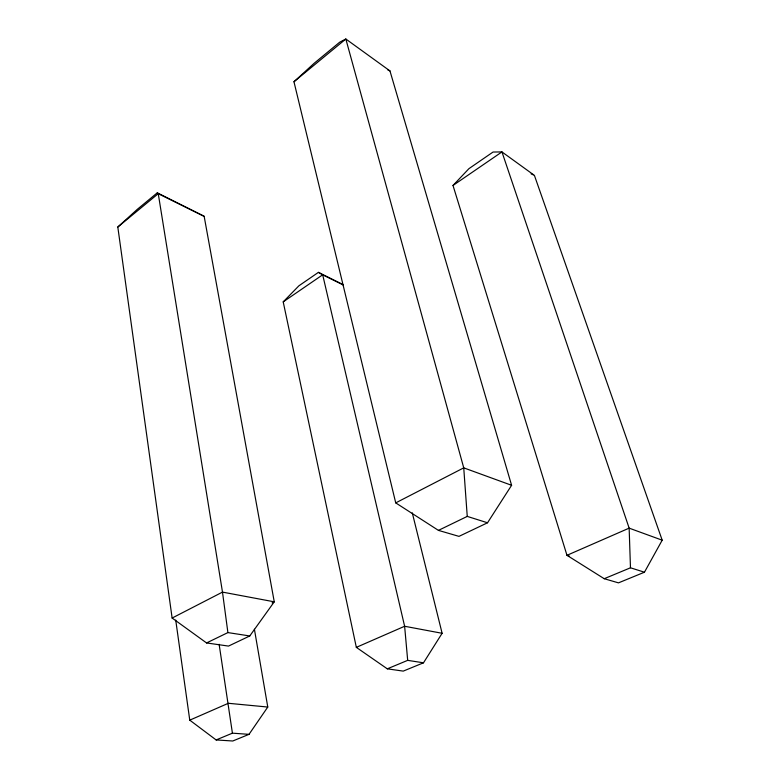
<?xml version="1.0" encoding="UTF-8"?>
<svg xmlns="http://www.w3.org/2000/svg" width="780" height="780" viewBox="0 0 780 780"><rect width="100%" height="100%" fill="white"/><g stroke="black" fill="none" stroke-linecap="round" stroke-linejoin="round"><path stroke-width="1.17" d="M644.456 572.208L662.191 540.189L534.398 175.373L501.95 151.915L493.048 152.041L468.916 168.675L453.005 185.464L566.972 555.311L604.227 578.711L618.472 582.865L644.456 572.208L630.474 567.801L604.227 578.711M343.463 284.837L318.425 272.356L298.896 285.811L283.208 301.87L356.333 647.361L387.299 668.831L403.24 671.112L423.501 662.805L442.114 633.292L412.279 512.84M487.529 522.785L511.602 485.296L389.961 70.912L345.832 39L339.68 42.208L314.116 63.316L293.962 81.763L395.733 502.885L438.438 530.38L458.981 536.367L487.529 522.785L467.249 516.399L438.438 530.38M175.724 620.071L189.764 720.154L216.128 739.937L232.772 741L249.025 734.341L267.774 707.041L254.407 629.245M249.766 635.963L274.258 601.819L204.155 216.314L157.297 192.816L137.28 209.352L117.809 227.029L172.126 618.043L206.564 642.944L228.501 646.084L249.766 635.963L227.897 632.59L206.564 642.944M117.809 227.029L158.252 193.674L204.155 216.314M293.962 81.763L345.832 39L463.739 467.854L467.249 516.399M283.208 301.87L322.686 274.804L343.405 285.022M453.005 185.464L501.95 151.915L629.148 528.138L630.474 567.801M172.126 618.043L222.485 592.108L274.258 601.819L272.084 602.882M395.733 502.885L463.739 467.854L511.602 485.296M189.764 720.154L228.355 703.287L267.774 707.041M356.333 647.361L404.625 626.262L442.114 633.292M216.128 739.937L232.421 733.171L249.025 734.341M387.299 668.831L407.686 660.358L423.501 662.805M569.273 556.013L566.972 555.311L629.148 528.138L662.191 540.189M387.787 69.917L389.961 70.912M531.121 173.852L533.306 174.866M318.425 272.356L322.686 274.804L404.625 626.262L407.686 660.358M157.297 192.816L158.252 193.674L222.485 592.108L227.897 632.59M219.131 644.309L232.421 733.171"/></g></svg>
